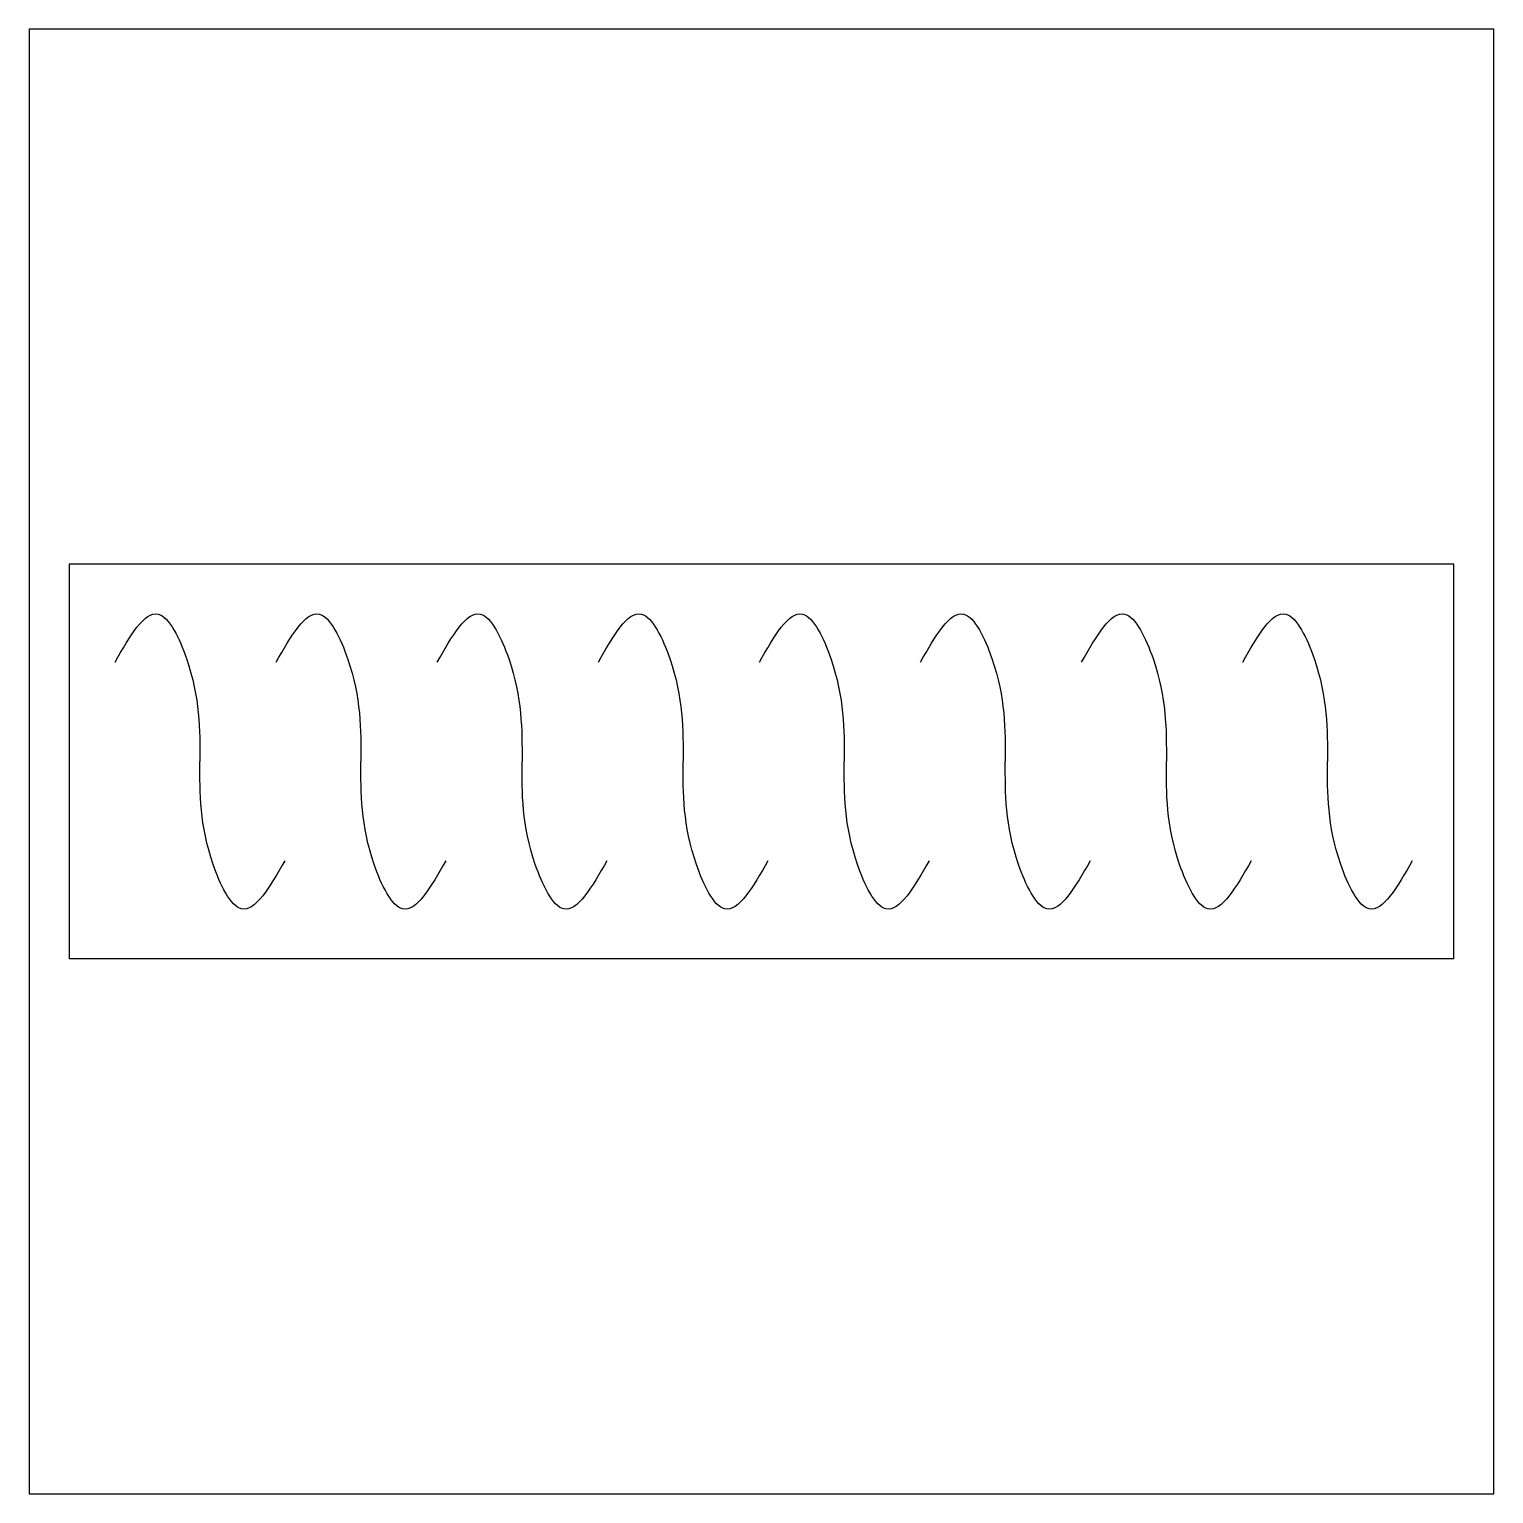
# Model space of a CAD drawing. Header units: millimetres. Extents: x 0 to 1000, y 0 to 1000.
import ezdxf

# ---------------------------------------------------------------- set-up
doc = ezdxf.new("R2010")
doc.units = ezdxf.units.MM
doc.layers.get('0').update_dxf_attribs({"color": 2})
doc.layers.add('1', color=1, linetype='Continuous')
doc.layers.add('3', color=7, linetype='Continuous')

msp = doc.modelspace()

# ---------------------------------------------------------------- linework, layer by layer
at = {"color": 2}
msp.add_lwpolyline([(0, 0), (1000, 0), (1000, 1000), (0, 1000)], close=True, dxfattribs=at)
at = {"layer": '1', "color": 1}
for p, q in [((27.2, 634.8), (27.2, 365.2)), ((972.8, 634.8), (27.2, 634.8)), ((972.8, 365.2), (972.8, 634.8)), ((972.8, 365.2), (27.2, 365.2))]:
    msp.add_line(p, q, dxfattribs=at)
at = {"layer": '3'}
for points in [[(58.6, 567.9), (68.6, 585.4), (86.9, 617.2), (116.6, 554.5), (116.5, 521.7), (116.5, 500)], [(168.6, 567.9), (178.6, 585.4), (196.9, 617.2), (226.6, 554.5), (226.5, 521.7), (226.5, 500)], [(278.6, 567.9), (288.6, 585.4), (306.9, 617.2), (336.6, 554.5), (336.5, 521.7), (336.5, 500)], [(388.6, 567.9), (398.6, 585.4), (416.9, 617.2), (446.6, 554.5), (446.5, 521.7), (446.5, 500)], [(498.6, 567.9), (508.6, 585.4), (526.9, 617.2), (556.6, 554.5), (556.5, 521.7), (556.5, 500)], [(608.6, 567.9), (618.6, 585.4), (636.9, 617.2), (666.6, 554.5), (666.5, 521.7), (666.5, 500)], [(718.6, 567.9), (728.6, 585.4), (746.9, 617.2), (776.6, 554.5), (776.5, 521.7), (776.5, 500)], [(828.6, 567.9), (838.6, 585.4), (856.9, 617.2), (886.6, 554.5), (886.5, 521.7), (886.5, 500)], [(174.4, 432.1), (164.3, 414.6), (146, 382.8), (116.3, 445.5), (116.4, 478.3), (116.5, 500)], [(284.4, 432.1), (274.3, 414.6), (256, 382.8), (226.3, 445.5), (226.4, 478.3), (226.5, 500)], [(394.4, 432.1), (384.3, 414.6), (366, 382.8), (336.3, 445.5), (336.4, 478.3), (336.5, 500)], [(504.4, 432.1), (494.3, 414.6), (476, 382.8), (446.3, 445.5), (446.4, 478.3), (446.5, 500)], [(614.4, 432.1), (604.3, 414.6), (586, 382.8), (556.3, 445.5), (556.4, 478.3), (556.5, 500)], [(724.4, 432.1), (714.3, 414.6), (696, 382.8), (666.3, 445.5), (666.4, 478.3), (666.5, 500)], [(834.4, 432.1), (824.3, 414.6), (806, 382.8), (776.3, 445.5), (776.4, 478.3), (776.5, 500)], [(944.4, 432.1), (934.3, 414.6), (916, 382.8), (886.3, 445.5), (886.4, 478.3), (886.5, 500)]]:
    msp.add_open_spline(points, degree=3, knots=[0, 0, 0, 0, 40.05604, 72.87162, 137.27809, 137.27809, 137.27809, 137.27809], dxfattribs=at)

doc.saveas('drawing.dxf')
